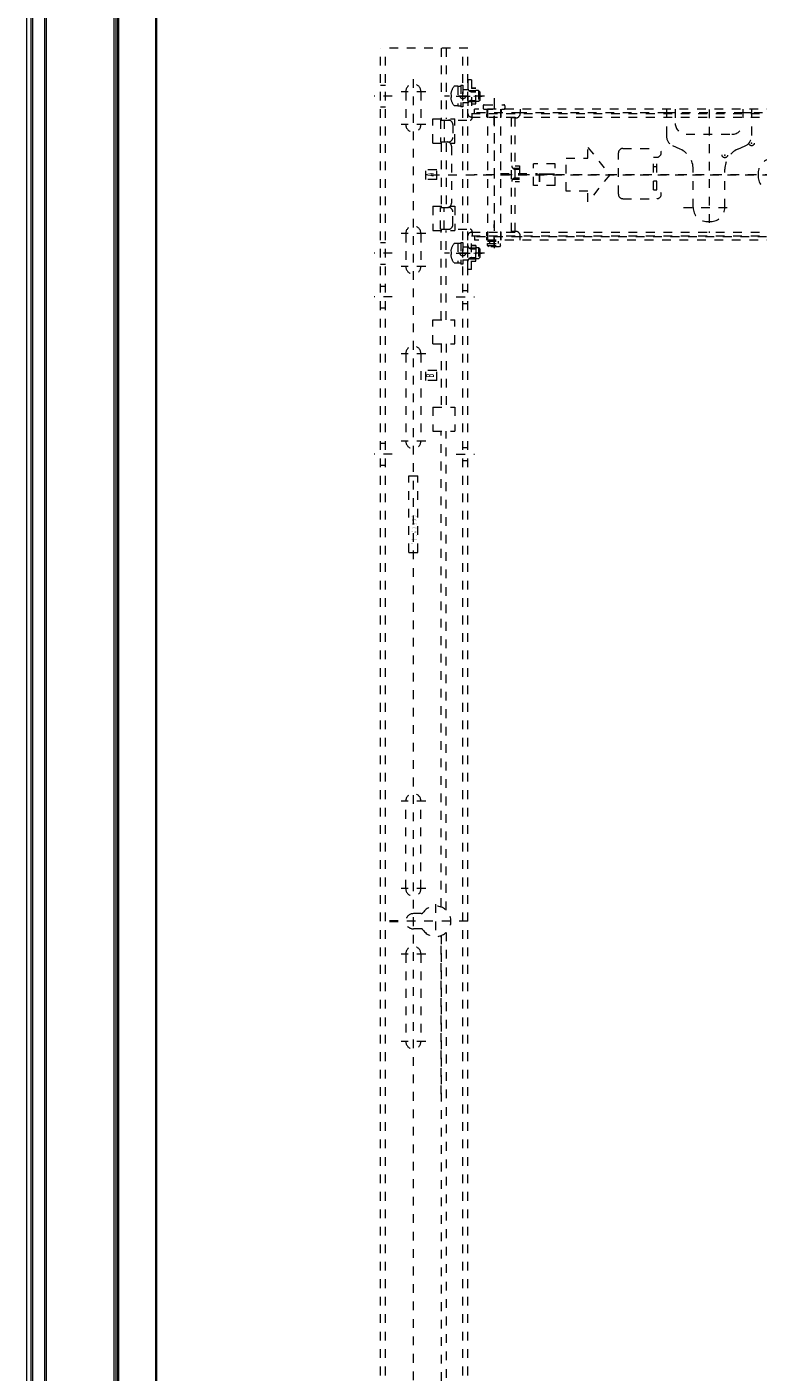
# Model space of a CAD drawing. Units: millimetres, scale not verified. Extents: x -63 to 62, y -57 to 57.
# Drawn here: x -17 to -8.62, y 6.71 to 22.11 of the extents above; entities that cross this region are included whole.
import ezdxf
from ezdxf.enums import TextEntityAlignment as Align

# ---------------------------------------------------------------- set-up
doc = ezdxf.new("R2010")
doc.units = ezdxf.units.MM
doc.header["$LTSCALE"] = 0.125
doc.header["$PDMODE"] = 32
doc.header["$PDSIZE"] = 0.0625
doc.linetypes.add('USER1', pattern=[1.4, 0.7, -0.7])
doc.layers.add('0-5_GAIKEI', color=1, linetype='USER1', lineweight=18)
doc.styles.add('ＭＳ ゴシック', font='')
doc.styles.get('ＭＳ ゴシック').set_extended_font_data('MS Gothic')

msp = doc.modelspace()

# ---------------------------------------------------------------- linework, layer by layer
at = {"layer": '0-5_GAIKEI', "color": 7, "linetype": 'Continuous'}
msp.add_line((-17.0014, -7.8293), (-17.0014, 30.8207), dxfattribs=at)
at = {"layer": '0-5_GAIKEI', "linetype": 'Continuous'}
for p, q in [((-16.9533, -7.7714), (-16.9533, 30.7627)), ((-16.9355, 30.7627), (-16.9355, -7.7714)), ((-16.7951, -7.631), (-16.7951, 30.6224)), ((-16.7821, 30.6224), (-16.7821, -7.631)), ((-16.0018, -6.8727), (-16.0018, 29.8641)), ((-15.9591, -6.8168), (-15.9591, 29.8082)), ((-15.9518, 29.8082), (-15.9518, -6.8168)), ((-15.9489, -6.8168), (-15.9489, 29.8082)), ((-15.5239, -6.4293), (-15.5239, 29.4207)), ((-15.5114, -6.4293), (-15.5114, 29.4207))]:
    msp.add_line(p, q, dxfattribs=at)
at = {"layer": '0-5_GAIKEI'}
for p, q in [((-11.9489, 21.8707), (-12.9489, 21.8707)), ((-12.9489, 1.8707), (-12.9489, 21.8707)), ((-12.8914, 1.8707), (-12.8914, 21.8707)), ((-12.2564, 21.8707), (-12.2564, 21.0582)), ((-12.1989, 21.8707), (-12.1989, 21.0582)), ((-12.0064, 1.8707), (-12.0064, 21.8707)), ((-11.9489, 1.8707), (-11.9489, 21.8707)), ((-12.9489, 21.4457), (-12.8914, 21.4457)), ((-12.5739, 2.216), (-12.5739, 21.5623)), ((-12.0639, 21.4332), (-12.1052, 21.4332)), ((-12.0639, 21.4357), (-12.0314, 21.4357)), ((-12.0639, 21.4357), (-12.0639, 21.2057)), ((-12.0314, 21.4457), (-12.0064, 21.4457)), ((-12.0314, 21.4457), (-12.0314, 21.1957)), ((-12.0064, 21.4457), (-12.0064, 21.1957)), ((-11.9089, 21.5082), (-11.9489, 21.5082)), ((-11.9489, 21.5082), (-11.9489, 21.1207)), ((-11.9089, 21.5082), (-11.9089, 21.1207)), ((-12.8164, 21.3207), (-13.0239, 21.3207)), ((-12.4322, 21.3707), (-12.7118, 21.3707)), ((-12.6614, 21.3707), (-12.6614, 20.9957)), ((-12.4864, 21.3707), (-12.4864, 20.9957)), ((-11.7601, 21.3207), (-12.2182, 21.3207)), ((-12.1458, 21.3357), (-12.1358, 21.3357)), ((-12.1458, 21.3057), (-12.1358, 21.3057)), ((-12.1358, 21.3057), (-12.1358, 21.3357)), ((-12.0814, 21.3207), (-11.8739, 21.3207)), ((-12.0239, 21.3207), (-11.7839, 21.3207)), ((-12.0064, 21.3957), (-11.9489, 21.3957)), ((-11.938, 21.3832), (-11.8589, 21.3832)), ((-11.9089, 21.4107), (-11.8589, 21.4107)), ((-11.8589, 21.4107), (-11.9089, 21.4107)), ((-11.9089, 21.3707), (-11.8589, 21.3707)), ((-11.9089, 21.2707), (-11.8589, 21.2707)), ((-11.8589, 21.2307), (-11.8589, 21.4107)), ((-11.8273, 21.3832), (-11.8589, 21.3832)), ((-11.8273, 21.3832), (-11.8273, 21.2582)), ((-11.8139, 21.3699), (-11.8273, 21.3832)), ((-11.8139, 21.2715), (-11.8273, 21.2582)), ((-11.8139, 21.3699), (-11.8139, 21.2715)), ((-11.6489, 21.2957), (-11.6489, 19.5421)), ((-11.6489, 21.2777), (-11.6489, 19.5586)), ((-12.9489, 21.1957), (-12.8914, 21.1957)), ((-12.0639, 21.2082), (-12.1052, 21.2082)), ((-12.0314, 21.2057), (-12.0639, 21.2057)), ((-12.0064, 21.1957), (-12.0314, 21.1957)), ((-12.0064, 21.2457), (-11.9489, 21.2457)), ((-11.938, 21.2582), (-11.8589, 21.2582)), ((-11.9089, 21.2307), (-11.8589, 21.2307)), ((-11.9089, 21.1207), (-0.0639, 21.1207)), ((-11.8739, 21.1307), (-11.8739, 21.1707)), ((-0.0239, 21.1707), (-11.8739, 21.1707)), ((-11.3489, 21.1307), (-11.8739, 21.1307)), ((-11.8273, 21.2582), (-11.8589, 21.2582)), ((-11.7739, 21.2082), (-11.7739, 21.1832)), ((-11.7614, 21.2207), (-11.5364, 21.2207)), ((-11.7614, 21.1707), (-11.5364, 21.1707)), ((-11.7302, 21.1707), (-11.7302, 21.1307)), ((-11.7302, 21.0807), (-11.7302, 21.1207)), ((-11.7239, 21.1707), (-11.7239, 19.6582)), ((-11.6489, 20.9896), (-11.6489, 21.1809)), ((-11.5739, 21.1707), (-11.5739, 19.6582)), ((-11.5677, 21.1707), (-11.5677, 21.1307)), ((-11.5677, 21.0807), (-11.5677, 21.1207)), ((-11.5239, 21.2082), (-11.5239, 21.1832)), ((-11.3489, 21.1707), (-11.3489, 21.1207)), ((-9.6739, 21.1307), (-11.3489, 21.1307)), ((-9.6739, 21.1707), (-9.6739, 20.8641)), ((-9.5739, 21.1307), (-9.6739, 21.1307)), ((-9.5739, 21.1707), (-9.5739, 21.0082)), ((-8.7989, 21.1307), (-9.5739, 21.1307)), ((-9.1864, 21.1681), (-9.1864, 19.7563)), ((-8.7989, 21.1707), (-8.7989, 21.0082)), ((-8.6989, 21.1307), (-8.7989, 21.1307)), ((-8.6989, 21.1707), (-8.6989, 20.8641)), ((-2.1739, 21.1307), (-8.6989, 21.1307)), ((-12.4322, 20.9957), (-12.7118, 20.9957)), ((-12.3489, 21.0582), (-12.0989, 21.0582)), ((-12.3489, 20.7832), (-12.3489, 21.0582)), ((-12.2614, 21.0457), (-11.9239, 21.0457)), ((-12.2214, 21.0457), (-12.2214, 20.7957)), ((-12.1214, 20.9957), (-12.1214, 20.8457)), ((-11.9089, 21.0807), (-0.0639, 21.0807)), ((-11.4489, 19.7707), (-11.4489, 21.0707)), ((-11.3989, 21.0707), (-11.4489, 21.0707)), ((-11.4089, 19.7707), (-11.4089, 21.0707)), ((-9.4489, 20.8832), (-8.9239, 20.8832)), ((-12.2564, 20.7832), (-12.2564, 20.0582)), ((-12.1989, 20.7832), (-12.1989, 20.0582)), ((-12.1364, 20.7457), (-12.1364, 20.0957)), ((-10.2239, 20.1957), (-10.2239, 20.6707)), ((-10.1739, 20.7207), (-9.7839, 20.7207)), ((-9.5153, 20.712), (-9.6001, 20.75)), ((-8.8576, 20.712), (-8.7727, 20.75)), ((-11.4348, 20.4957), (-11.3558, 20.4957)), ((-11.4058, 20.5232), (-11.3558, 20.5232)), ((-11.3558, 20.5232), (-11.3558, 20.3432)), ((-10.9489, 20.5457), (-11.1989, 20.5457)), ((-11.1989, 20.2957), (-11.1989, 20.5457)), ((-10.9489, 20.2957), (-10.9489, 20.5457)), ((-10.8239, 20.2332), (-10.8239, 20.6082)), ((-10.8239, 20.6082), (-10.5739, 20.6082)), ((-9.8239, 20.6207), (-9.7839, 20.6207)), ((-9.8239, 20.2457), (-9.8239, 20.6207)), ((-9.8239, 20.5144), (-9.7839, 20.5144)), ((-9.7839, 20.2457), (-9.7839, 20.6207)), ((-12.4314, 20.3644), (-12.4314, 20.4769)), ((-12.3064, 20.4769), (-12.4314, 20.4769)), ((-12.3064, 20.3644), (-12.4314, 20.3644)), ((-12.374, 20.4207), (0.4532, 20.4207)), ((-12.3064, 20.3644), (-12.3064, 20.4769)), ((0.1587, 20.4207), (-11.8764, 20.4207)), ((-11.5745, 20.4332), (-11.1507, 20.4332)), ((-11.4348, 20.3707), (-11.3558, 20.3707)), ((-11.4058, 20.4832), (-11.3558, 20.4832)), ((-11.4058, 20.3832), (-11.3558, 20.3832)), ((-11.4058, 20.3432), (-11.3558, 20.3432)), ((-10.3239, 20.4207), (-10.5739, 20.1082)), ((-9.8239, 20.3519), (-9.7839, 20.3519)), ((-9.3677, 20.0457), (-9.3677, 20.4839)), ((-9.0052, 20.0457), (-9.0052, 20.4839)), ((-8.6239, 20.4394), (-8.6239, 20.4019)), ((-8.6239, 20.4394), (-8.6239, 20.4019)), ((-10.9489, 20.2957), (-11.1989, 20.2957)), ((-10.5739, 20.2332), (-10.8239, 20.2332)), ((-10.5739, 20.1082), (-10.5739, 20.2332)), ((-9.8239, 20.2457), (-9.7839, 20.2457)), ((-12.3489, 20.0582), (-12.3489, 19.7832)), ((-12.2214, 19.7957), (-12.2214, 20.0457)), ((-10.1739, 20.1457), (-9.7839, 20.1457)), ((-9.4779, 20.0457), (-8.8955, 20.0457)), ((-12.1214, 19.8457), (-12.1214, 19.9957)), ((-9.2052, 19.8832), (-9.1677, 19.8832)), ((-12.4322, 19.7457), (-12.7118, 19.7457)), ((-12.6614, 19.7457), (-12.6614, 19.3707)), ((-12.4864, 19.7457), (-12.4864, 19.3707)), ((-12.3489, 19.7832), (-12.0989, 19.7832)), ((-12.2614, 19.7957), (-11.9239, 19.7957)), ((-12.2564, 18.7582), (-12.2564, 19.7832)), ((-12.1989, 18.7582), (-12.1989, 19.7832)), ((-11.9489, 19.3332), (-11.9489, 19.7207)), ((-11.9089, 19.7607), (-0.0639, 19.7607)), ((-11.9089, 19.3332), (-11.9089, 19.7207)), ((-11.9089, 19.7207), (-0.0639, 19.7207)), ((-11.7302, 19.7207), (-11.7302, 19.7607)), ((-11.6489, 19.6116), (-11.6489, 19.8498)), ((-11.5677, 19.7207), (-11.5677, 19.7607)), ((-11.3989, 19.7707), (-11.4489, 19.7707)), ((-11.3489, 19.6707), (-11.3489, 19.7207)), ((-12.9489, 19.6457), (-12.8914, 19.6457)), ((-12.0639, 19.6332), (-12.1052, 19.6332)), ((-12.0639, 19.6357), (-12.0314, 19.6357)), ((-12.0639, 19.6357), (-12.0639, 19.4057)), ((-12.0314, 19.6457), (-12.0064, 19.6457)), ((-12.0314, 19.6457), (-12.0314, 19.3957)), ((-12.0064, 19.6457), (-12.0064, 19.3957)), ((-12.0064, 19.5957), (-11.9489, 19.5957)), ((-11.938, 19.5832), (-11.8589, 19.5832)), ((-11.9089, 19.6107), (-11.8589, 19.6107)), ((-11.8589, 19.6107), (-11.9089, 19.6107)), ((-11.9089, 19.5707), (-11.8589, 19.5707)), ((-11.8739, 19.7107), (-11.8739, 19.6707)), ((-11.3489, 19.7107), (-11.8739, 19.7107)), ((-0.0239, 19.6707), (-11.8739, 19.6707)), ((-11.8589, 19.6107), (-11.8589, 19.4307)), ((-11.8589, 19.4307), (-11.8589, 19.6107)), ((-11.8273, 19.5832), (-11.8589, 19.5832)), ((-11.8273, 19.5832), (-11.8273, 19.4582)), ((-11.8139, 19.5699), (-11.8273, 19.5832)), ((-11.8139, 19.5699), (-11.8139, 19.4715)), ((-11.7302, 19.6707), (-11.7302, 19.7107)), ((-11.7239, 19.6582), (-11.5739, 19.6582)), ((-11.7239, 19.6082), (-11.7239, 19.6332)), ((-11.7239, 19.6332), (-11.5739, 19.6332)), ((-11.7239, 19.6082), (-11.7114, 19.5957)), ((-11.7239, 19.6082), (-11.5739, 19.6082)), ((-11.5864, 19.5957), (-11.7114, 19.5957)), ((-11.6989, 19.6332), (-11.6989, 19.6582)), ((-11.5989, 19.6332), (-11.5989, 19.6582)), ((-11.5739, 19.6082), (-11.5864, 19.5957)), ((-11.5739, 19.6082), (-11.5739, 19.6332)), ((-11.5677, 19.6707), (-11.5677, 19.7107)), ((-0.1264, 19.7107), (-11.3489, 19.7107)), ((-12.8164, 19.5207), (-13.0239, 19.5207)), ((-11.7601, 19.5207), (-12.2182, 19.5207)), ((-12.1458, 19.5357), (-12.1358, 19.5357)), ((-12.1458, 19.5057), (-12.1358, 19.5057)), ((-12.1358, 19.5057), (-12.1358, 19.5357)), ((-12.0814, 19.5207), (-11.8739, 19.5207)), ((-12.0239, 19.5207), (-11.7839, 19.5207)), ((-12.0064, 19.4457), (-11.9489, 19.4457)), ((-11.938, 19.4582), (-11.8589, 19.4582)), ((-11.9089, 19.4707), (-11.8589, 19.4707)), ((-11.9089, 19.4307), (-11.8589, 19.4307)), ((-11.9089, 19.4307), (-11.8589, 19.4307)), ((-11.8273, 19.4582), (-11.8589, 19.4582)), ((-11.8139, 19.4715), (-11.8273, 19.4582)), ((-12.9489, 19.3957), (-12.8914, 19.3957)), ((-12.4322, 19.3707), (-12.7118, 19.3707)), ((-12.0639, 19.4082), (-12.1052, 19.4082)), ((-12.0314, 19.4057), (-12.0639, 19.4057)), ((-12.0064, 19.3957), (-12.0314, 19.3957)), ((-11.9089, 19.3332), (-11.9489, 19.3332)), ((-12.9489, 19.1457), (-12.8914, 19.1457)), ((-12.8164, 19.0207), (-13.0239, 19.0207)), ((-12.0814, 19.0207), (-11.8739, 19.0207)), ((-12.0064, 19.0957), (-11.9489, 19.0957)), ((-12.9489, 18.8957), (-12.8914, 18.8957)), ((-12.0064, 18.9457), (-11.9489, 18.9457)), ((-12.3489, 18.7582), (-12.0989, 18.7582)), ((-12.3489, 18.4832), (-12.3489, 18.7582)), ((-12.0989, 18.4832), (-12.0989, 18.7582)), ((-12.4322, 18.3707), (-12.7118, 18.3707)), ((-12.6614, 18.3707), (-12.6614, 17.3707)), ((-12.4864, 18.3707), (-12.4864, 17.3707)), ((-12.3489, 18.4832), (-12.0989, 18.4832)), ((-12.2564, 18.4832), (-12.2564, 17.7582)), ((-12.1989, 18.4832), (-12.1989, 17.7582)), ((-12.4314, 18.0644), (-12.4314, 18.1769)), ((-12.3064, 18.1769), (-12.4314, 18.1769)), ((-12.3064, 18.0644), (-12.4314, 18.0644)), ((-12.3064, 18.0644), (-12.3064, 18.1769)), ((-12.3489, 17.7582), (-12.0989, 17.7582)), ((-12.3489, 17.7582), (-12.3489, 17.4832)), ((-12.0989, 17.7582), (-12.0989, 17.4832)), ((-12.3489, 17.4832), (-12.0989, 17.4832)), ((-12.2564, 12.0341), (-12.2564, 17.4832)), ((-12.1989, 11.9981), (-12.1989, 17.4832)), ((-12.9489, 17.3457), (-12.8914, 17.3457)), ((-12.4322, 17.3707), (-12.7118, 17.3707)), ((-12.0064, 17.2957), (-11.9489, 17.2957)), ((-12.8164, 17.2207), (-13.0239, 17.2207)), ((-12.0814, 17.2207), (-11.8739, 17.2207)), ((-12.0064, 17.1457), (-11.9489, 17.1457)), ((-12.9489, 17.0957), (-12.8914, 17.0957)), ((-12.6239, 16.9707), (-12.5239, 16.9707)), ((-12.6239, 16.0957), (-12.6239, 16.9707)), ((-12.4322, 13.2457), (-12.7118, 13.2457)), ((-12.6614, 12.2457), (-12.6614, 13.2457)), ((-12.4864, 12.2457), (-12.4864, 13.2457)), ((-12.4322, 12.2457), (-12.7118, 12.2457)), ((-12.3189, 12.0676), (-12.3189, 11.6719)), ((-12.7489, 11.8757), (-12.8914, 11.8757)), ((-12.7489, 11.8732), (-12.8914, 11.8732)), ((-12.7489, 11.8707), (-12.8914, 11.8707)), ((-12.7489, 11.8682), (-12.8914, 11.8682)), ((-12.7489, 11.8657), (-12.8914, 11.8657)), ((-11.9489, 11.8707), (-12.6898, 11.8707)), ((-12.4843, 11.9582), (-12.5739, 11.9582)), ((-12.4843, 11.7832), (-12.5739, 11.7832)), ((-12.1989, 11.7433), (-12.1989, 6.2582)), ((-12.2564, 11.7072), (-12.2564, 6.2582)), ((-12.2564, 9.8905), (-12.2564, 11.6957)), ((-12.4322, 11.4957), (-12.7118, 11.4957)), ((-12.6614, 11.4957), (-12.6614, 10.4957)), ((-12.4864, 11.4957), (-12.4864, 10.4957)), ((-12.4322, 10.4957), (-12.7118, 10.4957))]:
    msp.add_line(p, q, dxfattribs=at)
at = {"layer": '0-5_GAIKEI', "linetype": 'Continuous'}
msp.add_lwpolyline([(-16.0018, 29.8641), (-15.9841, 29.8641), (-15.9841, -6.8727)], dxfattribs=at)
at = {"layer": '0-5_GAIKEI'}
for points in [[(-11.9089, 21.2307), (-11.8589, 21.2307), (-11.8589, 21.4107)], [(-11.8989, 21.0707), (-11.8989, 21.0807), (-11.8989, 21.1207)], [(-12.3489, 20.7832), (-12.0989, 20.7832), (-12.0989, 21.0582)], [(-12.2614, 21.0457), (-12.2614, 20.7957), (-12.1714, 20.7957)], [(-10.5739, 20.6082), (-10.5739, 20.7332), (-10.3239, 20.4207)], [(-12.3489, 20.0582), (-12.0989, 20.0582), (-12.0989, 19.7832)], [(-12.2614, 19.7957), (-12.2614, 20.0457), (-12.1714, 20.0457)], [(-11.8989, 19.7707), (-11.8989, 19.7607), (-11.8989, 19.7207)], [(-12.6239, 16.0957), (-12.5239, 16.0957), (-12.5239, 16.9707)]]:
    msp.add_lwpolyline(points, dxfattribs=at)
for centre, radius, start, end in [((-12.5739, 21.3707), 0.0875, 0, 180), ((-11.9724, 21.3207), 0.174, 139.72739, 175.05554), ((-11.9724, 21.3207), 0.174, 184.94446, 220.27261), ((-11.9089, 21.4107), 0.04, 180, 270), ((-11.9089, 21.2307), 0.04, 90, 180), ((-11.9089, 21.1207), 0.04, 180, 270), ((-11.7614, 21.2082), 0.0125, 90, 180), ((-11.7614, 21.1832), 0.0125, 180, 270), ((-11.5364, 21.2082), 0.0125, 0, 90), ((-11.5364, 21.1832), 0.0125, 270, 0), ((-11.3989, 21.1207), 0.05, 270, 0), ((-12.5739, 20.9957), 0.0875, 180, 0), ((-12.1714, 20.9957), 0.05, 0, 90), ((-11.9239, 21.0707), 0.025, 270, 0), ((-9.4489, 21.0082), 0.125, 180, 270), ((-8.9239, 21.0082), 0.125, 270, 0), ((-12.1714, 20.8457), 0.05, 270, 0), ((-9.5489, 20.8641), 0.125, 180, 245.82089), ((-8.8239, 20.8641), 0.125, 294.17911, 0), ((-12.1864, 20.7457), 0.05, 0, 90), ((-10.1739, 20.6707), 0.05, 90, 180), ((-9.7839, 20.6707), 0.05, 270, 90), ((-9.6177, 20.4839), 0.25, 0, 65.82089), ((-8.7552, 20.4839), 0.25, 114.17911, 180), ((-11.4058, 20.5232), 0.04, 180, 270), ((-8.4614, 20.4394), 0.1625, 90, 180), ((-11.4058, 20.3432), 0.04, 90, 180), ((-8.4614, 20.4019), 0.1625, 180, 270), ((-10.1739, 20.1957), 0.05, 180, 270), ((-9.7839, 20.1957), 0.05, 270, 90), ((-12.1864, 20.0957), 0.05, 270, 0), ((-12.1714, 19.9957), 0.05, 0, 90), ((-9.2052, 20.0457), 0.1625, 180, 270), ((-9.1677, 20.0457), 0.1625, 270, 0), ((-12.5739, 19.7457), 0.0875, 0, 180), ((-12.1714, 19.8457), 0.05, 270, 0), ((-11.9089, 19.7207), 0.04, 90, 180), ((-11.9239, 19.7707), 0.025, 0, 90), ((-11.3989, 19.7207), 0.05, 0, 90), ((-11.9724, 19.5207), 0.174, 139.72739, 175.05554), ((-11.9089, 19.6107), 0.04, 180, 270), ((-11.9724, 19.5207), 0.174, 184.94446, 220.27261), ((-11.9089, 19.4307), 0.04, 90, 180), ((-12.5739, 19.3707), 0.0875, 180, 0), ((-12.5739, 18.3707), 0.0875, 0, 180), ((-12.5739, 17.3707), 0.0875, 180, 0), ((-12.5739, 13.2457), 0.0875, 0, 180), ((-12.5739, 12.2457), 0.0875, 180, 0), ((-12.3189, 11.8707), 0.175, 214.22887, 145.77113), ((-12.5739, 11.8707), 0.0875, 90, 270), ((-12.4843, 11.9832), 0.025, 270, 325.77113), ((-12.4843, 11.7582), 0.025, 34.22887, 90), ((-12.5739, 11.4957), 0.0875, 0, 180), ((-12.5739, 10.4957), 0.0875, 180, 0)]:
    msp.add_arc(centre, radius, start, end, dxfattribs=at)
for p in [(-12.0064, 21.3207), (-9.0052, 20.6457), (-8.6989, 20.7832), (-12.0064, 19.5207)]:
    msp.add_point(p, dxfattribs=at)

# ---------------------------------------------------------------- texts
at = {"layer": '0-5_GAIKEI', "color": 7, "style": 'ＭＳ ゴシック'}
for s, height, rotation, width, p in [('A', 0.0916, 90, 0.75, (-12.3117, 20.3972)), ('Ｌ', 0.1833, 270, 0.85, (-11.194, 20.4997)), ('B', 0.0916, 90, 0.75, (-12.3104, 18.0972))]:
    msp.add_text(s, height=height, rotation=rotation, dxfattribs=dict(at, width=width)).set_placement(p, align=Align.BOTTOM_LEFT)
at = {"layer": '0-5_GAIKEI', "color": 7, "insert": (-12.5374, 16.19), "char_height": 0.05499, "attachment_point": 7, "rotation": 90, "style": 'ＭＳ ゴシック'}
msp.add_mtext('\\T4;\\W0.25;TBLA3865', dxfattribs=at)

doc.saveas('drawing.dxf')
